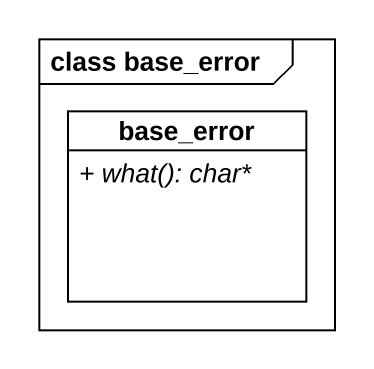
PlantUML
@startuml
mainframe class base_error
hide circle
hide empty members
skinparam classAttributeIconSize 0
class base_error {
  {abstract} + what(): char*
}
@enduml
